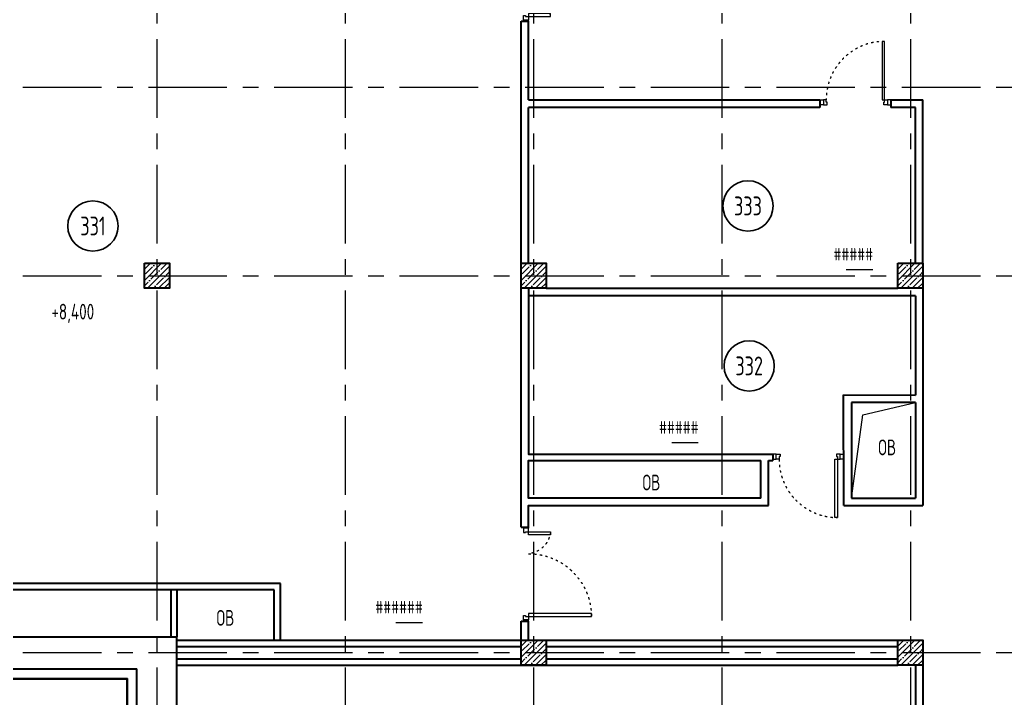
# Model space of a CAD drawing. Header units: millimetres. Extents: x -13407 to 95998, y -2611 to 109495.
# Drawn here: x -2613 to 13160, y 50670 to 61468 of the extents above; entities that cross this region are included whole.
import ezdxf
from ezdxf import colors
from ezdxf.entities.mleader import LeaderData, LeaderLine
from ezdxf.enums import TextEntityAlignment as Align
from ezdxf.math import Vec2, Vec3

# ---------------------------------------------------------------- set-up
doc = ezdxf.new("R2010")
doc.units = ezdxf.units.MM
doc.linetypes.add('ACAD_ISO03W100', pattern=[30, 12, -18])
doc.linetypes.add('CENTER', pattern=[2, 1.25, -0.25, 0.25, -0.25])
for name, color, linetype, lineweight in [('АР_Двери', 5, 'Continuous', 18), ('АР_Колонны', 5, 'Continuous', 30), ('АР_Колонны Штрих', 250, 'Continuous', 5), ('АР_Маркер экспликации', 239, 'Continuous', 13), ('АР_Номер помещения', 1, 'Continuous', 25), ('АР_Оси', 193, 'Continuous', 9), ('АР_Отметки', 250, 'Continuous', 15), ('АР_Перегородки газоблок', 165, 'Continuous', 30), ('АР_Помещения_площадь', 19, 'Continuous', 9), ('АР_Сущ Несущая стена', 202, 'Continuous', 30), ('АР_тонкая линия', 250, 'Continuous', 0)]:
    doc.layers.add(name, color=color, linetype=linetype, lineweight=lineweight)
doc.layers.add('АР_новое окно', color=160, linetype='Continuous')
doc.layers.add('АР_Отверстия', color=251, linetype='Continuous')
doc.styles.add('ICOCPEUR', font='isocpeur.ttf')
doc.styles.add('ISOCPEUR', font='isocpeur.ttf', dxfattribs={"width": 0.7})
doc.styles.get("Standard").update_dxf_attribs({"font": 'arial.ttf'})

# ---------------------------------------------------------------- blocks, each defined once
blk = doc.blocks.new('*U37')
blk.add_lwpolyline([(-100, 80), (-100, 1010), (-140, 1010), (-140, 80)], close=True)
for points in [[(-1130, 0), (-1130, 80), (-1075, 80), (-1075, 0), (-1130, 0)], [(-1075, 80), (-1075, 0), (-1015, 0), (-1015, 40), (-1030, 40), (-1030, 80), (-1075, 80)], [(-55, 80), (-55, 0), (-115, 0), (-115, 40), (-100, 40), (-100, 80), (-55, 80)], [(0, 0), (0, 80), (-55, 80), (-55, 0), (0, 0)]]:
    blk.add_lwpolyline(points)
at = {"linetype": 'ACAD_ISO03W100', "ltscale": 3}
blk.add_arc((-100, 80), 930, 90, 180, dxfattribs=at)
blk = doc.blocks.new('*U80')
for points in [[(-55, -80), (-55, 0), (-115, 0), (-115, -40), (-100, -40), (-100, -80), (-55, -80)], [(0, 0), (0, -80), (-55, -80), (-55, 0), (0, 0)], [(-1130, 0), (-1130, -80), (-1075, -80), (-1075, 0), (-1130, 0)], [(-1075, -80), (-1075, 0), (-1015, 0), (-1015, -40), (-1030, -40), (-1030, -80), (-1075, -80)]]:
    blk.add_lwpolyline(points)
blk.add_lwpolyline([(-100, -80), (-100, -1010), (-140, -1010), (-140, -80)], close=True)
at = {"linetype": 'ACAD_ISO03W100', "ltscale": 3}
blk.add_arc((-100, -80), 930, 180, 270, dxfattribs=at)
blk = doc.blocks.new('*U67')
at = {"layer": 'АР_Номер помещения', "color": 7}
blk.add_circle((1135, -4684), 400, dxfattribs=at)
at = {"layer": 'АР_Помещения_площадь', "color": 7}
blk.add_line((6383, -10999), (5961, -10999), dxfattribs=at)
at = {"color": 7, "style": 'ISOCPEUR', "width": 0.7, "flags": 1}
blk.add_attdef('КАТЕГОРИЯ', (-499, -2092), '', height=250, dxfattribs=at)
at = {"layer": 'АР_Номер помещения', "color": 7, "style": 'ISOCPEUR', "width": 0.7}
blk.add_attdef('НОМЕР_ПОМЕЩЕНИЯ', text='', height=300, dxfattribs=at).set_placement((1135, -4684), align=Align.MIDDLE_CENTER)
at = {"layer": 'АР_Помещения_площадь', "color": 7, "lineweight": 30, "width": 0.7, "flags": 104}
blk.add_attdef('ИМЯ_ПОМЕЩЕНИЯ', text='', height=100, dxfattribs=at).set_placement((158, 1217), align=Align.MIDDLE_CENTER)
at = {"layer": 'АР_Помещения_площадь', "color": 7, "style": 'ISOCPEUR', "width": 0.7}
blk.add_attdef('ПЛОЩАДЬ_ПОМЕЩЕНИЯ', text='', height=200, dxfattribs=at).set_placement((6388, -10752), align=Align.MIDDLE_RIGHT)
blk = doc.blocks.new('*U61')
at = {"layer": 'АР_Номер помещения', "color": 7}
blk.add_circle((-20540, 1976), 400, dxfattribs=at)
at = {"layer": 'АР_Помещения_площадь', "color": 7}
blk.add_line((-18554, 959), (-18976, 959), dxfattribs=at)
at = {"color": 7, "style": 'ISOCPEUR', "width": 0.7, "flags": 1}
blk.add_attdef('КАТЕГОРИЯ', (-499, -2092), '', height=250, dxfattribs=at)
at = {"layer": 'АР_Номер помещения', "color": 7, "style": 'ISOCPEUR', "width": 0.7}
blk.add_attdef('НОМЕР_ПОМЕЩЕНИЯ', text='', height=300, dxfattribs=at).set_placement((-20540, 1976), align=Align.MIDDLE_CENTER)
at = {"layer": 'АР_Помещения_площадь', "color": 7, "style": 'ISOCPEUR', "width": 0.7}
blk.add_attdef('ПЛОЩАДЬ_ПОМЕЩЕНИЯ', text='', height=200, dxfattribs=at).set_placement((-18549, 1206), align=Align.MIDDLE_RIGHT)
at = {"layer": 'АР_Помещения_площадь', "color": 7, "lineweight": 30, "width": 0.7, "flags": 104}
blk.add_attdef('ИМЯ_ПОМЕЩЕНИЯ', text='', height=100, dxfattribs=at).set_placement((158, 1217), align=Align.MIDDLE_CENTER)
blk = doc.blocks.new('*U62')
at = {"layer": 'АР_Номер помещения', "color": 7}
blk.add_circle((-20521, 2322), 400, dxfattribs=at)
at = {"layer": 'АР_Помещения_площадь', "color": 7}
blk.add_line((-21332, 1097), (-21755, 1097), dxfattribs=at)
at = {"color": 7, "style": 'ISOCPEUR', "width": 0.7, "flags": 1}
blk.add_attdef('КАТЕГОРИЯ', (-499, -2092), '', height=250, dxfattribs=at)
at = {"layer": 'АР_Номер помещения', "color": 7, "style": 'ISOCPEUR', "width": 0.7}
blk.add_attdef('НОМЕР_ПОМЕЩЕНИЯ', text='', height=300, dxfattribs=at).set_placement((-20521, 2322), align=Align.MIDDLE_CENTER)
at = {"layer": 'АР_Помещения_площадь', "color": 7, "style": 'ISOCPEUR', "width": 0.7}
blk.add_attdef('ПЛОЩАДЬ_ПОМЕЩЕНИЯ', text='', height=200, dxfattribs=at).set_placement((-21328, 1343), align=Align.MIDDLE_RIGHT)
at = {"layer": 'АР_Помещения_площадь', "color": 7, "lineweight": 30, "width": 0.7, "flags": 104}
blk.add_attdef('ИМЯ_ПОМЕЩЕНИЯ', text='', height=100, dxfattribs=at).set_placement((158, 1217), align=Align.MIDDLE_CENTER)
blk = doc.blocks.new('_DotSmall')
at = {"color": 0, "linetype": 'ByBlock', "const_width": 0.5}
blk.add_lwpolyline([(-0.0625, 0, 1), (0.0625, 0, 1)], format="xyb", close=True, dxfattribs=at)
blk = doc.blocks.new('Полуторная_на лестницу')
for points in [[(75, 80), (75, 1080), (125, 1080), (125, 80)], [(1375, 430), (1375, 80), (1425, 80), (1425, 430)]]:
    blk.add_lwpolyline(points, close=True)
for points in [[(0, 0), (0, 80), (20, 80), (20, 0), (0, 0)], [(20, 80), (20, 0), (90, 0), (90, 30), (75, 30), (75, 80), (20, 80)], [(1480, 80), (1480, 0), (1410, 0), (1410, 30), (1425, 30), (1425, 80), (1480, 80)], [(1500, 0), (1500, 80), (1480, 80), (1480, 0), (1500, 0)]]:
    blk.add_lwpolyline(points)
at = {"linetype": 'ACAD_ISO03W100', "ltscale": 3}
for centre, radius, start, end in [((75, 80), 1000, 0, 90), ((1465, 40), 392, 95.9075, 174.0925)]:
    blk.add_arc(centre, radius, start, end, dxfattribs=at)

msp = doc.modelspace()

# ---------------------------------------------------------------- hatches: boundary and pattern name
at = {"layer": 'АР_Колонны Штрих', "ltscale": 100}
h = msp.add_hatch(dxfattribs=at)
h.set_pattern_fill('ANSI35', color=256, scale=500)
h.set_pattern_definition([(45, (-957682.16, 97466.47), (-88.388348, 88.388348), []), (45, (-957593.77, 97466.47), (-88.388348, 88.388348), [156.25, -31.25, 0, -31.25])])
h.paths.add_polyline_path([(-230.1, 57595), (-630.1, 57595), (-630.1, 57195), (-230.1, 57195)])
h = msp.add_hatch(dxfattribs=at)
h.set_pattern_fill('ANSI35', color=256, scale=500)
h.set_pattern_definition([(45, (-951682.16, 97466.47), (-88.388348, 88.388348), []), (45, (-951593.77, 97466.47), (-88.388348, 88.388348), [156.25, -31.25, 0, -31.25])])
h.paths.add_polyline_path([(5769.9, 57595), (5369.9, 57595), (5369.9, 57195), (5769.9, 57195)])
h = msp.add_hatch(dxfattribs=at)
h.set_pattern_fill('ANSI35', color=256, scale=500)
h.set_pattern_definition([(45, (-945682.16, 97466.47), (-88.388348, 88.388348), []), (45, (-945593.77, 97466.47), (-88.388348, 88.388348), [156.25, -31.25, 0, -31.25])])
h.paths.add_polyline_path([(11769.9, 57595), (11369.9, 57595), (11369.9, 57195), (11769.9, 57195)])
h = msp.add_hatch(dxfattribs=at)
h.set_pattern_fill('ANSI35', color=256, scale=500)
h.set_pattern_definition([(45, (-951682.16, 91466.47), (-88.388348, 88.388348), []), (45, (-951593.77, 91466.47), (-88.388348, 88.388348), [156.25, -31.25, 0, -31.25])])
h.paths.add_polyline_path([(5769.9, 51595), (5369.9, 51595), (5369.9, 51195), (5769.9, 51195)])
h = msp.add_hatch(dxfattribs=at)
h.set_pattern_fill('ANSI35', color=256, scale=500)
h.set_pattern_definition([(45, (-945682.16, 91466.47), (-88.388348, 88.388348), []), (45, (-945593.77, 91466.47), (-88.388348, 88.388348), [156.25, -31.25, 0, -31.25])])
h.paths.add_polyline_path([(11769.9, 51595), (11369.9, 51595), (11369.9, 51195), (11769.9, 51195)])

# ---------------------------------------------------------------- linework, layer by layer
at = {"layer": 'АР_Колонны', "ltscale": 100}
for points in [[(-630.1, 57595), (-230.1, 57595), (-230.1, 57195), (-630.1, 57195)], [(5369.9, 57595), (5769.9, 57595), (5769.9, 57195), (5369.9, 57195)], [(11369.9, 57595), (11769.9, 57595), (11769.9, 57195), (11369.9, 57195)], [(5369.9, 51595), (5769.9, 51595), (5769.9, 51195), (5369.9, 51195)], [(11369.9, 51595), (11769.9, 51595), (11769.9, 51195), (11369.9, 51195)]]:
    msp.add_lwpolyline(points, close=True, dxfattribs=at)
at = {"layer": 'АР_новое окно', "ltscale": 100}
for p, q in [((-6850.1, 50975), (-910.2, 50975)), ((-6840.1, 50985), (-900.2, 50985)), ((-900.2, 48004.7), (-900.2, 50985))]:
    msp.add_line(p, q, dxfattribs=at)
at = {"layer": 'АР_новое окно'}
msp.add_line((-910.2, 26680), (-910.2, 50975), dxfattribs=at)
at = {"layer": 'АР_Оси', "linetype": 'CENTER', "ltscale": 1000}
for p, q in [((-430.1, 79157.5), (-430.1, 23425.1)), ((2569.9, 79157.5), (2569.9, 23425.1)), ((5569.9, 79157.5), (5569.9, 23425.1)), ((8569.9, 79157.5), (8569.9, 23425.1)), ((11569.9, 79157.5), (11569.9, 23425.1)), ((-12563.8, 60395), (70614.6, 60395)), ((-12563.8, 57395), (70614.6, 57395)), ((-12563.8, 51395), (70614.6, 51395))]:
    msp.add_line(p, q, dxfattribs=at)
at = {"layer": 'АР_Перегородки газоблок', "ltscale": 100}
for p, q in [((1539.8, 52495), (-6180.1, 52495)), ((1439.8, 52395), (-6180.1, 52395)), ((-210.2, 52395), (-210.2, 51645)), ((-110.2, 52395), (-110.2, 51645)), ((1439.8, 51595), (1439.8, 52395)), ((1539.8, 51595), (1539.8, 52495))]:
    msp.add_line(p, q, dxfattribs=at)
for points in [[(5369.9, 57595), (5369.9, 61445)], [(5369.9, 61445), (5489.9, 61445)], [(5489.9, 60195), (5489.9, 61445)], [(5489.9, 60195), (10130, 60195)], [(10130, 60195), (10130, 60075)], [(11259.9, 60195), (11769.9, 60195)], [(11259.9, 60195), (11259.9, 60075)], [(11769.9, 57595), (11769.9, 60195)], [(5489.9, 57595), (5489.9, 60075)], [(10130, 60075), (5489.9, 60075)], [(11649.9, 60075), (11259.9, 60075)], [(11649.9, 57595), (11649.9, 60075)], [(5369.9, 53395), (5369.9, 57195)], [(5489.9, 57195), (5489.9, 54555.5), (9379.7, 54555.5), (9379.7, 54455.5)], [(5769.9, 57195), (11369.9, 57195)], [(11769.9, 57195), (11769.9, 53735.5)], [(11649.9, 57075), (5489.9, 57075)], [(11649.9, 57075), (11649.9, 55495.4)], [(10507.6, 55496.9), (11649.9, 55495.4)], [(10510.5, 53735.5), (10507.6, 55496.9)], [(11649.9, 55375.4), (10630.5, 55376.9)], [(10630.5, 55376.9), (10630.5, 53855.5)], [(11649.9, 55375.4), (11649.9, 53855.5)], [(9189.9, 53855.5), (5489.9, 53855.5), (5489.9, 54455.5), (9189.9, 54455.5)], [(9189.9, 53855.5), (9189.9, 54455.5)], [(9309.9, 53735.5), (9309.9, 54455.5)], [(9309.9, 54455.5), (9379.7, 54455.5)], [(10510.5, 53855.5), (10510.5, 53855.5)], [(10630.5, 53855.5), (11649.9, 53855.5)], [(5489.9, 53395), (5489.9, 53735.5), (9309.9, 53735.5)], [(10510.5, 53735.5), (11769.9, 53735.5)], [(5369.9, 53395), (5490, 53395)], [(5369.9, 51595), (5369.9, 51895)], [(5369.9, 51895), (5489.9, 51895)], [(5489.9, 51595), (5489.9, 51895)], [(-110.2, 51595), (11769.9, 51595)], [(-110.2, 51495), (5369.9, 51495)], [(5769.9, 51495), (11369.9, 51495)], [(-110.2, 51295), (5369.9, 51295)], [(5769.9, 51295), (11369.9, 51295)], [(-110.2, 51195), (11369.9, 51195)], [(11649.9, 51195), (11649.9, 45595)], [(11769.9, 51195), (11769.9, 45595)]]:
    msp.add_lwpolyline(points, dxfattribs=at)
at = {"layer": 'АР_Сущ Несущая стена', "ltscale": 100}
for p, q in [((-6180.1, 51645), (-110.2, 51645)), ((-110.2, 48069.7), (-110.2, 51645)), ((-6690.1, 51135), (-750.2, 51135)), ((-750.2, 48165), (-750.2, 51135))]:
    msp.add_line(p, q, dxfattribs=at)
at = {"layer": 'АР_тонкая линия', "color": 18, "ltscale": 100, "true_color": 0x000000}
msp.add_lwpolyline([(10630.5, 53855.5), (10813.9, 55181.1), (11649.9, 55375.4)], dxfattribs=at)

# ---------------------------------------------------------------- block references
at = {"layer": 'АР_Двери', "rotation": 270}
msp.add_blockref('Полуторная_на лестницу', (5409.9, 62945), dxfattribs=at)
at = {"layer": 'АР_Двери'}
for name, p in [('*U37', (11259.9, 60115)), ('*U80', (10509.2, 54555.5))]:
    msp.add_blockref(name, p, dxfattribs=at)
at = {"layer": 'АР_Двери', "xscale": -1, "rotation": 270}
msp.add_blockref('Полуторная_на лестницу', (5409.9, 51895), dxfattribs=at)
at = {"layer": 'АР_Маркер экспликации'}
ref = msp.add_blockref('*U61', (29523.9, 56529.7), dxfattribs=at)
ref.add_attrib('НОМЕР_ПОМЕЩЕНИЯ', '333', dxfattribs={"layer": 'АР_Номер помещения', "color": 7, "height": 300, "style": 'ISOCPEUR', "width": 0.7}).set_placement((8984.1, 58505.3), align=Align.MIDDLE_CENTER)
ref.add_attrib('ПЛОЩАДЬ_ПОМЕЩЕНИЯ', '#####', dxfattribs={"layer": 'АР_Помещения_площадь', "color": 7, "height": 200, "style": 'ISOCPEUR', "width": 0.7}).set_placement((10975.3, 57735.7), align=Align.MIDDLE_RIGHT)
ref = msp.add_blockref('*U67', (-2584.3, 62869.8), dxfattribs=at)
ref.add_attrib('НОМЕР_ПОМЕЩЕНИЯ', '331', dxfattribs={"layer": 'АР_Номер помещения', "color": 7, "height": 300, "style": 'ISOCPEUR', "width": 0.7}).set_placement((-1449.1, 58186.2), align=Align.MIDDLE_CENTER)
ref.add_attrib('ПЛОЩАДЬ_ПОМЕЩЕНИЯ', '######', dxfattribs={"layer": 'АР_Помещения_площадь', "color": 7, "height": 200, "style": 'ISOCPEUR', "width": 0.7}).set_placement((3803.7, 52117.7), align=Align.MIDDLE_RIGHT)
ref = msp.add_blockref('*U62', (29523.9, 53636.7), dxfattribs=at)
ref.add_attrib('НОМЕР_ПОМЕЩЕНИЯ', '332', dxfattribs={"layer": 'АР_Номер помещения', "color": 7, "height": 300, "style": 'ISOCPEUR', "width": 0.7}).set_placement((9002.9, 55959.1), align=Align.MIDDLE_CENTER)
ref.add_attrib('ПЛОЩАДЬ_ПОМЕЩЕНИЯ', '#####', dxfattribs={"layer": 'АР_Помещения_площадь', "color": 7, "height": 200, "style": 'ISOCPEUR', "width": 0.7}).set_placement((8196.4, 54979.7), align=Align.MIDDLE_RIGHT)

# ---------------------------------------------------------------- texts
at = {"layer": 'АР_Отверстия', "ltscale": 100, "char_height": 250, "attachment_point": 5, "line_spacing_factor": 0.7, "style": 'ICOCPEUR'}
for insert in [(11199.9, 54661.8), (7445, 54103.2), (660, 51948.8)]:
    msp.add_mtext('\\A1;{\\W0.7;ОВ}', dxfattribs=dict(at, insert=insert))

# ---------------------------------------------------------------- leaders
at = {"layer": 'АР_Отметки'}
ml = msp.add_multileader_mtext('Standard', dxfattribs=at)
ml.set_content('Л.4', color=256, style='ISOCPEUR')
ml.set_leader_properties(color=256, linetype='Continuous', lineweight=-1)
ml.set_arrow_properties(name='DOTSMALL')
ml.build(insert=Vec2(0, 0))
ml.multileader.update_dxf_attribs({"has_text_frame": 1, "text_left_attachment_type": 4, "text_right_attachment_type": 4, "dogleg_length": 100, "arrow_head_size": 180})
ctx = ml.context
ctx.base_point, ctx.char_height, ctx.arrow_head_size, ctx.landing_gap_size, ctx.plane_origin = Vec3(24103, 74930.4), 250, 180, 50, Vec3(52223.5, 62772.8)
ctx.left_attachment, ctx.right_attachment = 4, 4
notes = []
notes.append((ctx, [(0, (0, 0, 0), (0, 0), (1, 0), 1, [])]))
ctx.mtext.insert, ctx.mtext.width, ctx.mtext.line_spacing_style, ctx.mtext.flow_direction = Vec3(24153, 75263.8), 852.697, 2, 5
ml = msp.add_multileader_mtext('Standard', dxfattribs=at)
ml.set_content('+7,050', color=256, style='ISOCPEUR')
ml.set_leader_properties(color=256, linetype='Continuous', lineweight=-1)
ml.set_arrow_properties(name='DOTSMALL')
ml.build(insert=Vec2(0, 0))
ml.multileader.update_dxf_attribs({"has_text_frame": 1, "text_left_attachment_type": 4, "text_right_attachment_type": 4, "dogleg_length": 100, "arrow_head_size": 180})
ctx = ml.context
ctx.base_point, ctx.char_height, ctx.arrow_head_size, ctx.landing_gap_size, ctx.plane_origin = Vec3(29759, 73529.3), 250, 180, 50, Vec3(29677.6, 72261.8)
ctx.left_attachment, ctx.right_attachment = 4, 4
notes.append((ctx, [(0, (0, 0, 0), (0, 0), (1, 0), 1, [])]))
ctx.mtext.insert, ctx.mtext.width, ctx.mtext.line_spacing_style, ctx.mtext.flow_direction = Vec3(29809, 73862.7), 852.697, 2, 5
ml = msp.add_multileader_mtext('Standard', dxfattribs=at)
ml.set_content('+8,400', color=256, style='ISOCPEUR')
ml.set_leader_properties(color=256, linetype='Continuous', lineweight=-1)
ml.set_arrow_properties(name='DOTSMALL')
ml.build(insert=Vec2(0, 0))
ml.multileader.update_dxf_attribs({"has_text_frame": 1, "text_left_attachment_type": 4, "text_right_attachment_type": 4, "dogleg_length": 100, "arrow_head_size": 180})
ctx = ml.context
ctx.base_point, ctx.char_height, ctx.arrow_head_size, ctx.landing_gap_size, ctx.plane_origin = Vec3(23997.7, 72968.3), 250, 180, 50, Vec3(24541, 73771.3)
ctx.left_attachment, ctx.right_attachment = 4, 4
notes.append((ctx, [(0, (0, 0, 0), (0, 0), (1, 0), 1, [])]))
ctx.mtext.insert, ctx.mtext.width, ctx.mtext.line_spacing_style, ctx.mtext.flow_direction = Vec3(24047.7, 73301.6), 852.697, 2, 5
ml = msp.add_multileader_mtext('Standard', dxfattribs=at)
ml.set_content('+6,300', color=256, style='ISOCPEUR')
ml.set_leader_properties(color=256, linetype='Continuous', lineweight=-1)
ml.set_arrow_properties(name='DOTSMALL')
ml.build(insert=Vec2(0, 0))
ml.multileader.update_dxf_attribs({"has_text_frame": 1, "text_left_attachment_type": 4, "text_right_attachment_type": 4, "dogleg_length": 100, "arrow_head_size": 180})
ctx = ml.context
ctx.base_point, ctx.char_height, ctx.arrow_head_size, ctx.landing_gap_size, ctx.plane_origin = Vec3(55928.2, 71412.1), 250, 180, 50, Vec3(64272, 69171.2)
ctx.left_attachment, ctx.right_attachment = 4, 4
notes.append((ctx, [(0, (0, 0, 0), (0, 0), (1, 0), 1, [])]))
ctx.mtext.insert, ctx.mtext.width, ctx.mtext.line_spacing_style, ctx.mtext.flow_direction = Vec3(55978.2, 71745.5), 852.697, 2, 5
ml = msp.add_multileader_mtext('Standard', dxfattribs=at)
ml.set_content('Л.5', color=256, style='ISOCPEUR')
ml.set_leader_properties(color=256, linetype='Continuous', lineweight=-1)
ml.set_arrow_properties(name='DOTSMALL')
ml.build(insert=Vec2(0, 0))
ml.multileader.update_dxf_attribs({"has_text_frame": 1, "text_left_attachment_type": 4, "text_right_attachment_type": 4, "dogleg_length": 100, "arrow_head_size": 180})
ctx = ml.context
ctx.base_point, ctx.char_height, ctx.arrow_head_size, ctx.landing_gap_size, ctx.plane_origin = Vec3(54025.8, 70799.7), 250, 180, 50, Vec3(79808.7, 57079.1)
ctx.left_attachment, ctx.right_attachment = 4, 4
notes.append((ctx, [(0, (0, 0, 0), (0, 0), (1, 0), 1, [])]))
ctx.mtext.insert, ctx.mtext.width, ctx.mtext.line_spacing_style, ctx.mtext.flow_direction = Vec3(54075.8, 71133), 852.697, 2, 5
ml = msp.add_multileader_mtext('Standard', dxfattribs=at)
ml.set_content('+8,400', color=256, style='ISOCPEUR')
ml.set_leader_properties(color=256, linetype='Continuous', lineweight=-1)
ml.set_arrow_properties(name='DOTSMALL')
ml.build(insert=Vec2(0, 0))
ml.multileader.update_dxf_attribs({"has_text_frame": 1, "text_left_attachment_type": 4, "text_right_attachment_type": 4, "dogleg_length": 100, "arrow_head_size": 180})
ctx = ml.context
ctx.base_point, ctx.char_height, ctx.arrow_head_size, ctx.landing_gap_size, ctx.plane_origin = Vec3(7675.5, 66488.1), 250, 180, 50, Vec3(7902.8, 66281)
ctx.left_attachment, ctx.right_attachment = 4, 4
notes.append((ctx, [(0, (0, 0, 0), (0, 0), (1, 0), 1, [])]))
ctx.mtext.insert, ctx.mtext.width, ctx.mtext.line_spacing_style, ctx.mtext.flow_direction = Vec3(7725.5, 66821.5), 852.697, 2, 5
ml = msp.add_multileader_mtext('Standard', dxfattribs=at)
ml.set_content('+8,400', color=256, style='ISOCPEUR')
ml.set_leader_properties(color=256, linetype='Continuous', lineweight=-1)
ml.set_arrow_properties(name='DOTSMALL')
ml.build(insert=Vec2(0, 0))
ml.multileader.update_dxf_attribs({"has_text_frame": 1, "text_left_attachment_type": 4, "text_right_attachment_type": 4, "dogleg_length": 100, "arrow_head_size": 180})
ctx = ml.context
ctx.base_point, ctx.char_height, ctx.arrow_head_size, ctx.landing_gap_size, ctx.plane_origin = Vec3(54891.2, 65329.2), 250, 180, 50, Vec3(59135.3, 70680.7)
ctx.left_attachment, ctx.right_attachment = 4, 4
notes.append((ctx, [(0, (0, 0, 0), (0, 0), (1, 0), 1, [])]))
ctx.mtext.insert, ctx.mtext.width, ctx.mtext.line_spacing_style, ctx.mtext.flow_direction = Vec3(54941.2, 65662.5), 852.697, 2, 5
ml = msp.add_multileader_mtext('Standard', dxfattribs=at)
ml.set_content('+8,400', color=256, style='ISOCPEUR')
ml.set_leader_properties(color=256, linetype='Continuous', lineweight=-1)
ml.set_arrow_properties(name='DOTSMALL')
ml.build(insert=Vec2(0, 0))
ml.multileader.update_dxf_attribs({"has_text_frame": 1, "text_left_attachment_type": 4, "text_right_attachment_type": 4, "dogleg_length": 100, "arrow_head_size": 180})
ctx = ml.context
ctx.base_point, ctx.char_height, ctx.arrow_head_size, ctx.landing_gap_size, ctx.plane_origin = Vec3(27558.1, 63748.9), 250, 180, 50, Vec3(27785.4, 63541.8)
ctx.left_attachment, ctx.right_attachment = 4, 4
notes.append((ctx, [(0, (0, 0, 0), (0, 0), (1, 0), 1, [])]))
ctx.mtext.insert, ctx.mtext.width, ctx.mtext.line_spacing_style, ctx.mtext.flow_direction = Vec3(27608.1, 64082.3), 852.697, 2, 5
ml = msp.add_multileader_mtext('Standard', dxfattribs=at)
ml.set_content('+8,400', color=256, style='ISOCPEUR')
ml.set_leader_properties(color=256, linetype='Continuous', lineweight=-1)
ml.set_arrow_properties(name='DOTSMALL')
ml.build(insert=Vec2(0, 0))
ml.multileader.update_dxf_attribs({"has_text_frame": 1, "text_left_attachment_type": 4, "text_right_attachment_type": 4, "dogleg_length": 100, "arrow_head_size": 180})
ctx = ml.context
ctx.base_point, ctx.char_height, ctx.arrow_head_size, ctx.landing_gap_size, ctx.plane_origin = Vec3(-2160.7, 56614.8), 250, 180, 50, Vec3(-1933.4, 56407.6)
ctx.left_attachment, ctx.right_attachment = 4, 4
notes.append((ctx, [(0, (0, 0, 0), (0, 0), (1, 0), 1, [])]))
ctx.mtext.insert, ctx.mtext.width, ctx.mtext.line_spacing_style, ctx.mtext.flow_direction = Vec3(-2110.7, 56948.1), 852.697, 2, 5
for ctx, leaders in notes:
    for number, flags, end, landing, length, lines in leaders:
        leader = LeaderData()
        leader.index, (leader.has_last_leader_line, leader.has_dogleg_vector, leader.attachment_direction) = number, flags
        leader.last_leader_point, leader.dogleg_vector, leader.dogleg_length = Vec3(end), Vec3(landing), length
        for number, points, colour, breaks in lines:
            line = LeaderLine()
            line.index, line.vertices, line.color, line.breaks = number, Vec3.list(points), colors.encode_raw_color(colour), breaks
            leader.lines.append(line)
        ctx.leaders.append(leader)

doc.saveas('drawing.dxf')
